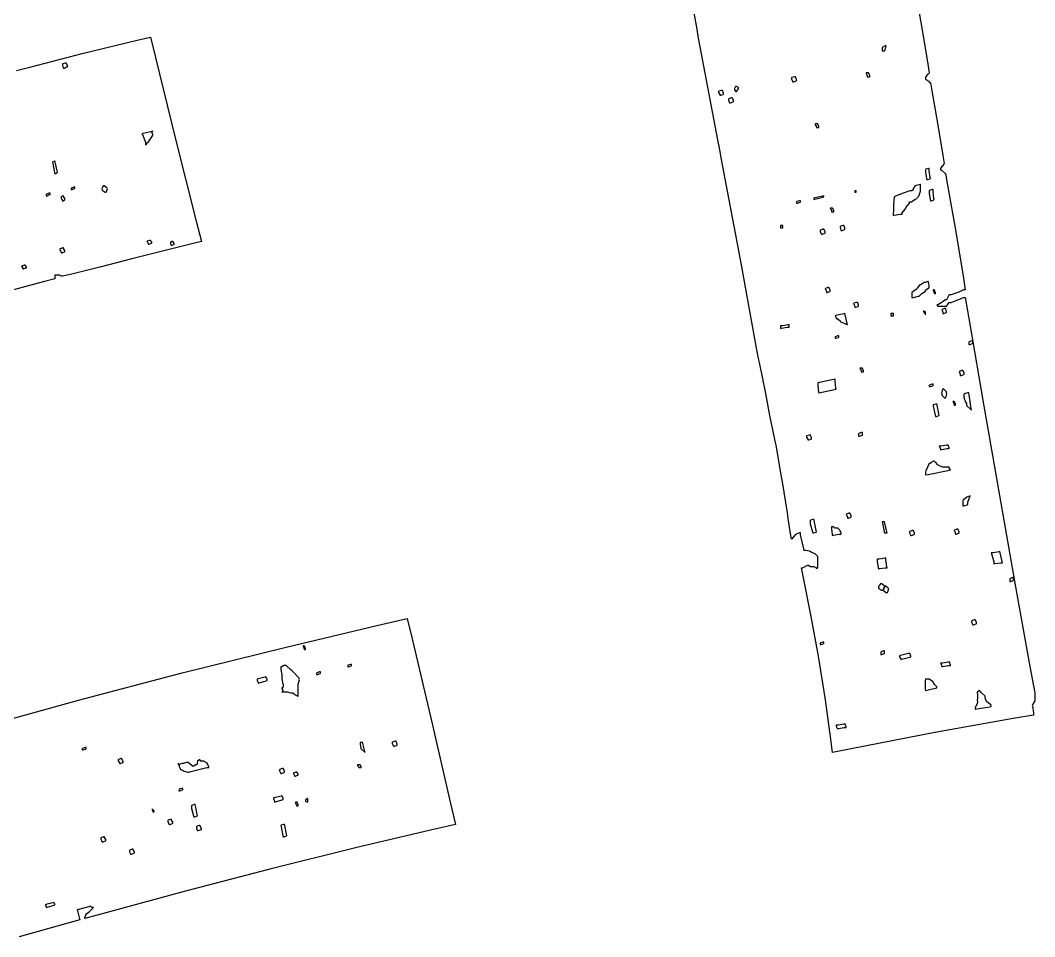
# Model space of a CAD drawing. Extents: x 54 to 303, y 49 to 296.
# Drawn here: x 98.32 to 127.18, y 245.97 to 272.04 of the extents above; entities that cross this region are included whole.
import ezdxf

# ---------------------------------------------------------------- set-up
doc = ezdxf.new("R2010")
doc.units = 0
doc.header["$MEASUREMENT"] = 0

msp = doc.modelspace()

# ---------------------------------------------------------------- linework, layer by layer
at = {"color": 7}
for points in [[(123.771, 272.923), (123.962, 271.825), (124.124, 270.866), (124.178, 270.545), (124.178, 270.536), (124.142, 270.51), (124.142, 270.51), (124.132, 270.51), (124.108, 270.484), (124.108, 270.474), (124.108, 270.474), (124.08, 270.44), (124.072, 270.44), (124.072, 270.422), (124.072, 270.382), (124.072, 270.368), (124.08, 270.36), (124.168, 270.308), (124.178, 270.298), (124.178, 270.29), (124.214, 270.264), (124.214, 270.264), (124.248, 270.035), (124.406, 269.117), (124.565, 268.201), (124.601, 267.971), (124.591, 267.953), (124.503, 267.847), (124.495, 267.829), (124.495, 267.794), (124.513, 267.786), (124.619, 267.698), (124.637, 267.688), (124.697, 267.353), (124.932, 266.03), (125.147, 264.708), (125.2, 264.371), (125.147, 264.371), (125.016, 264.311), (124.99, 264.301), (124.962, 264.293), (124.797, 264.231), (124.743, 264.231), (124.733, 264.222), (124.679, 264.108), (124.671, 264.09), (124.635, 264.09), (124.547, 264.028), (124.531, 264.018), (124.513, 264.01), (124.42, 263.948), (124.39, 263.948), (124.424, 263.914), (124.459, 263.914), (124.539, 263.914), (124.567, 263.914), (124.593, 263.914), (124.671, 263.914), (124.671, 263.914), (124.679, 263.923), (124.733, 264.01), (124.743, 264.018), (124.803, 264.018), (124.962, 264.082), (124.99, 264.09), (125.016, 264.1), (125.154, 264.16), (125.2, 264.16), (125.33, 263.402), (125.723, 261.127), (126.175, 258.521), (126.633, 255.921), (127.04, 253.66), (127.176, 252.906), (127.176, 252.862), (127.176, 252.762), (127.176, 252.729), (127.176, 252.685), (127.114, 252.563), (127.106, 252.553), (127.114, 252.527), (127.14, 252.337), (127.14, 252.272), (126.567, 252.175), (124.283, 251.769), (121.999, 251.328), (121.426, 251.214), (121.379, 251.588), (121.223, 252.71), (121.024, 253.948), (120.806, 255.133), (120.609, 256.136), (120.544, 256.469), (120.544, 256.469), (120.57, 256.469), (120.65, 256.505), (120.65, 256.505), (120.658, 256.515), (120.72, 256.54), (120.72, 256.54), (120.737, 256.54), (120.781, 256.515), (120.79, 256.505), (120.808, 256.505), (120.849, 256.505), (120.862, 256.505), (120.888, 256.505), (120.957, 256.479), (120.967, 256.469), (120.967, 256.433), (120.967, 256.443), (120.993, 256.469), (121.003, 256.469), (121.003, 256.469), (121.003, 256.576), (121.003, 256.61), (121.003, 256.654), (121.003, 256.753), (121.003, 256.786), (120.993, 256.796), (120.941, 256.85), (120.933, 256.858), (120.923, 256.868), (120.862, 256.892), (120.862, 256.892), (120.844, 256.892), (120.79, 256.928), (120.79, 256.928), (120.773, 256.938), (120.653, 256.963), (120.614, 256.963), (120.604, 257.007), (120.518, 257.405), (120.51, 257.458), (120.482, 257.458), (120.412, 257.431), (120.403, 257.422), (120.376, 257.413), (120.261, 257.281), (120.261, 257.281), (120.261, 257.281), (120.221, 257.497), (120.165, 257.872), (120.157, 257.951), (120.147, 258.031), (119.997, 258.913), (119.98, 259.009), (119.962, 259.107), (119.82, 259.955), (119.804, 260.033), (119.786, 260.113), (119.67, 260.668), (119.662, 260.703), (119.644, 260.8), (119.524, 261.426), (119.353, 262.264), (119.309, 262.467), (119.273, 262.671), (118.86, 264.928), (118.816, 265.183), (118.772, 265.439), (118.269, 268.085), (118.217, 268.358), (118.163, 268.64), (117.66, 271.286), (117.615, 271.533), (117.571, 271.789), (117.157, 274.046)], [(98.2126, 270.617), (98.5919, 270.714), (100.117, 271.105), (101.643, 271.481), (102.023, 271.569), (102.164, 270.987), (102.733, 268.658), (103.32, 266.331), (103.47, 265.748), (103.204, 265.683), (102.406, 265.485), (101.494, 265.254), (100.582, 265.024), (99.7839, 264.825), (99.5193, 264.76), (99.5013, 264.76), (99.4474, 264.787), (99.4474, 264.796), (99.4474, 264.796), (99.3937, 264.796), (99.3771, 264.796), (99.3592, 264.796), (99.3069, 264.796), (99.3069, 264.796), (99.3069, 264.769), (99.3069, 264.71), (99.3069, 264.69), (99.0106, 264.614), (98.122, 264.379)], [(97.4079, 251.985), (99.974, 252.698), (102.927, 253.476), (105.886, 254.208), (108.464, 254.821), (109.325, 255.022), (109.466, 254.441), (110.013, 252.109), (110.56, 249.759), (110.702, 249.167), (109.989, 249.002), (107.858, 248.496), (105.415, 247.893), (102.977, 247.257), (100.857, 246.681), (100.153, 246.485), (100.153, 246.521), (100.189, 246.601), (100.189, 246.628), (100.215, 246.628), (100.285, 246.689), (100.295, 246.698), (100.312, 246.707), (100.401, 246.804), (100.401, 246.804), (100.365, 246.804), (100.356, 246.804), (100.329, 246.83), (100.329, 246.838), (100.294, 246.83), (99.9765, 246.742), (99.9423, 246.732), (99.9504, 246.706), (100.003, 246.477), (100.013, 246.451), (99.6678, 246.355), (98.2832, 245.97)]]:
    msp.add_lwpolyline(points, dxfattribs=at)
for points in [[(122.943, 271.322), (122.937, 271.327), (122.837, 271.27), (122.837, 271.25), (122.837, 271.25), (122.837, 271.18), (122.837, 271.18), (122.853, 271.18), (122.907, 271.18), (122.907, 271.18), (122.925, 271.19), (122.951, 271.314), (122.943, 271.322)], [(99.5535, 270.687), (99.5796, 270.687), (99.6389, 270.721), (99.6597, 270.721), (99.6597, 270.749), (99.6322, 270.819), (99.6237, 270.827), (99.5976, 270.827), (99.5274, 270.802), (99.5193, 270.793), (99.5193, 270.766), (99.544, 270.696), (99.5535, 270.687)], [(120.297, 270.298), (120.323, 270.298), (120.394, 270.325), (120.403, 270.334), (120.403, 270.361), (120.376, 270.432), (120.367, 270.44), (120.34, 270.44), (120.27, 270.414), (120.261, 270.404), (120.261, 270.378), (120.288, 270.308), (120.297, 270.298)], [(122.414, 270.44), (122.43, 270.44), (122.47, 270.44), (122.484, 270.44), (122.484, 270.466), (122.458, 270.536), (122.45, 270.545), (122.432, 270.545), (122.391, 270.545), (122.378, 270.545), (122.386, 270.536), (122.414, 270.465), (122.414, 270.44)], [(118.674, 270.158), (118.664, 270.158), (118.64, 270.105), (118.64, 270.087), (118.64, 270.069), (118.674, 270.015), (118.674, 270.015), (118.692, 270.015), (118.746, 270.095), (118.746, 270.122), (118.746, 270.131), (118.692, 270.158), (118.674, 270.158)], [(118.217, 269.911), (118.243, 269.911), (118.311, 269.937), (118.321, 269.945), (118.321, 269.973), (118.295, 270.043), (118.287, 270.051), (118.259, 270.051), (118.189, 270.025), (118.181, 270.015), (118.181, 269.989), (118.217, 269.931), (118.217, 269.911)], [(118.497, 269.699), (118.524, 269.699), (118.594, 269.726), (118.604, 269.735), (118.604, 269.761), (118.577, 269.831), (118.569, 269.839), (118.541, 269.839), (118.471, 269.814), (118.463, 269.805), (118.463, 269.779), (118.488, 269.717), (118.497, 269.699)], [(120.967, 268.993), (120.985, 268.993), (121.025, 268.993), (121.039, 268.993), (121.039, 269.021), (121.011, 269.091), (121.003, 269.099), (120.985, 269.099), (120.945, 269.099), (120.933, 269.099), (120.933, 269.073), (120.967, 269.014), (120.967, 268.993)], [(101.883, 268.5), (101.891, 268.5), (101.917, 268.534), (101.917, 268.534), (101.917, 268.544), (101.943, 268.57), (101.953, 268.57), (101.969, 268.588), (102.084, 268.755), (102.093, 268.781), (102.093, 268.799), (102.067, 268.844), (102.059, 268.853), (102.059, 268.862), (102.084, 268.887), (102.093, 268.887), (102.067, 268.879), (101.811, 268.826), (101.776, 268.817), (101.793, 268.791), (101.883, 268.573), (101.883, 268.5)], [(99.3069, 267.688), (99.3235, 267.688), (99.3676, 267.714), (99.3771, 267.722), (99.3676, 267.758), (99.3151, 268.006), (99.3069, 268.041), (99.289, 268.041), (99.2449, 268.015), (99.2367, 268.005), (99.2449, 267.971), (99.2974, 267.716), (99.3069, 267.688)], [(124.108, 267.512), (124.134, 267.512), (124.204, 267.538), (124.214, 267.546), (124.204, 267.574), (124.178, 267.765), (124.178, 267.829), (124.15, 267.829), (124.08, 267.804), (124.072, 267.794), (124.072, 267.724), (124.098, 267.547), (124.108, 267.512)], [(99.7659, 267.229), (99.792, 267.229), (99.8622, 267.257), (99.8721, 267.265), (99.8721, 267.299), (99.8442, 267.299), (99.785, 267.265), (99.7659, 267.265), (99.7659, 267.265), (99.7659, 267.229), (99.7659, 267.229)], [(100.682, 267.335), (100.673, 267.335), (100.638, 267.247), (100.648, 267.229), (100.648, 267.213), (100.737, 267.152), (100.754, 267.159), (100.762, 267.159), (100.797, 267.247), (100.788, 267.265), (100.779, 267.275), (100.706, 267.335), (100.682, 267.335)], [(123.789, 267.335), (123.771, 267.335), (123.719, 267.257), (123.719, 267.229), (123.719, 267.221), (123.685, 267.193), (123.685, 267.193), (123.623, 267.193), (123.463, 267.133), (123.436, 267.123), (123.41, 267.115), (123.198, 267.027), (123.19, 267.017), (123.18, 267.009), (123.155, 266.805), (123.155, 266.736), (123.155, 266.674), (123.146, 266.498), (123.155, 266.488), (123.182, 266.498), (123.347, 266.524), (123.402, 266.524), (123.402, 266.568), (123.49, 266.674), (123.508, 266.7), (123.524, 266.728), (123.613, 266.839), (123.613, 266.876), (123.649, 266.876), (123.675, 266.876), (123.745, 266.938), (123.755, 266.947), (123.781, 266.947), (123.851, 267.009), (123.861, 267.017), (123.877, 267.045), (123.931, 267.184), (123.931, 267.229), (123.931, 267.229), (123.931, 267.335), (123.931, 267.37), (123.931, 267.37), (123.807, 267.345), (123.789, 267.335)], [(124.214, 266.912), (124.24, 266.912), (124.309, 266.938), (124.318, 266.947), (124.309, 266.974), (124.284, 267.166), (124.284, 267.229), (124.256, 267.229), (124.186, 267.203), (124.178, 267.193), (124.178, 267.123), (124.204, 266.948), (124.214, 266.912)], [(99.0604, 267.053), (99.0865, 267.053), (99.1457, 267.089), (99.1665, 267.089), (99.1665, 267.123), (99.1387, 267.123), (99.0685, 267.098), (99.0604, 267.089), (99.0604, 267.089), (99.0604, 267.053), (99.0604, 267.053)], [(99.5193, 266.912), (99.5355, 266.912), (99.5796, 266.938), (99.5895, 266.947), (99.5895, 266.974), (99.5535, 267.033), (99.5535, 267.053), (99.5355, 267.053), (99.4915, 267.027), (99.4833, 267.017), (99.4833, 266.991), (99.5094, 266.922), (99.5193, 266.912)], [(120.897, 266.947), (120.923, 266.956), (121.152, 267.009), (121.179, 267.017), (121.179, 267.053), (121.152, 267.045), (120.923, 266.992), (120.897, 266.983), (120.897, 266.983), (120.897, 266.956), (120.897, 266.947)], [(122.061, 267.159), (122.097, 267.159), (122.097, 267.193), (122.061, 267.193), (122.061, 267.193), (122.061, 267.168), (122.061, 267.159)], [(120.403, 266.84), (120.43, 266.84), (120.5, 266.868), (120.51, 266.876), (120.51, 266.912), (120.482, 266.912), (120.412, 266.886), (120.403, 266.876), (120.403, 266.876), (120.398, 266.846), (120.403, 266.84)], [(121.392, 266.594), (121.408, 266.594), (121.448, 266.594), (121.462, 266.594), (121.462, 266.621), (121.434, 266.692), (121.426, 266.7), (121.408, 266.7), (121.368, 266.7), (121.356, 266.7), (121.364, 266.692), (121.392, 266.619), (121.392, 266.594)], [(119.944, 266.135), (119.961, 266.135), (120.001, 266.135), (120.015, 266.135), (120.015, 266.153), (120.015, 266.194), (120.015, 266.207), (119.997, 266.207), (119.957, 266.207), (119.944, 266.207), (119.944, 266.207), (119.944, 266.153), (119.944, 266.135)], [(121.109, 265.958), (121.135, 265.958), (121.205, 265.986), (121.215, 265.994), (121.215, 266.022), (121.187, 266.092), (121.179, 266.101), (121.152, 266.101), (121.081, 266.075), (121.073, 266.065), (121.073, 266.039), (121.099, 265.968), (121.109, 265.958)], [(121.672, 266.065), (121.699, 266.065), (121.769, 266.092), (121.779, 266.101), (121.779, 266.128), (121.752, 266.198), (121.744, 266.207), (121.716, 266.207), (121.646, 266.18), (121.638, 266.171), (121.638, 266.145), (121.663, 266.075), (121.672, 266.065)], [(101.953, 265.678), (101.979, 265.678), (102.049, 265.704), (102.059, 265.712), (102.059, 265.73), (102.031, 265.774), (102.023, 265.782), (101.995, 265.782), (101.925, 265.757), (101.917, 265.748), (101.925, 265.748), (101.953, 265.695), (101.953, 265.678)], [(99.4833, 265.429), (99.5094, 265.429), (99.5796, 265.457), (99.5895, 265.465), (99.5895, 265.493), (99.5535, 265.552), (99.5535, 265.571), (99.526, 265.571), (99.4558, 265.545), (99.4474, 265.535), (99.4474, 265.509), (99.4833, 265.45), (99.4833, 265.429)], [(102.622, 265.642), (102.64, 265.642), (102.684, 265.669), (102.694, 265.678), (102.694, 265.695), (102.666, 265.739), (102.658, 265.748), (102.64, 265.748), (102.596, 265.722), (102.588, 265.712), (102.588, 265.695), (102.613, 265.651), (102.622, 265.642)], [(98.389, 264.972), (98.4155, 264.972), (98.4747, 265.006), (98.4952, 265.006), (98.4952, 265.024), (98.4691, 265.068), (98.461, 265.077), (98.4331, 265.077), (98.3629, 265.052), (98.3548, 265.042), (98.3629, 265.042), (98.389, 264.99), (98.389, 264.972)], [(124.142, 264.619), (124.132, 264.611), (124.072, 264.583), (124.072, 264.583), (124.036, 264.583), (123.948, 264.523), (123.931, 264.513), (123.904, 264.513), (123.833, 264.425), (123.825, 264.407), (123.815, 264.39), (123.685, 264.301), (123.685, 264.301), (123.685, 264.267), (123.685, 264.267), (123.685, 264.24), (123.685, 264.231), (123.685, 264.214), (123.685, 264.174), (123.685, 264.16), (123.729, 264.16), (123.833, 264.186), (123.861, 264.195), (123.887, 264.195), (123.965, 264.267), (123.965, 264.267), (123.965, 264.267), (124.062, 264.328), (124.072, 264.337), (124.072, 264.364), (124.16, 264.434), (124.178, 264.443), (124.178, 264.487), (124.15, 264.601), (124.142, 264.619)], [(121.249, 264.301), (121.275, 264.301), (121.346, 264.328), (121.356, 264.337), (121.356, 264.364), (121.328, 264.434), (121.32, 264.443), (121.293, 264.443), (121.223, 264.416), (121.215, 264.407), (121.223, 264.399), (121.249, 264.326), (121.249, 264.301)], [(124.318, 264.267), (124.354, 264.267), (124.354, 264.293), (124.327, 264.363), (124.318, 264.371), (124.284, 264.371), (124.292, 264.363), (124.318, 264.291), (124.318, 264.267)], [(122.061, 263.878), (122.087, 263.878), (122.157, 263.905), (122.167, 263.914), (122.167, 263.94), (122.14, 264.01), (122.131, 264.018), (122.104, 264.018), (122.034, 263.993), (122.025, 263.984), (122.034, 263.975), (122.061, 263.902), (122.061, 263.878)], [(124.072, 263.737), (124.072, 263.747), (124.018, 263.772), (124.001, 263.772), (124.001, 263.772), (124.026, 263.743), (124.037, 263.737), (124.037, 263.719), (124.072, 263.665), (124.072, 263.665), (124.072, 263.665), (124.072, 263.719), (124.072, 263.737)], [(124.567, 263.701), (124.593, 263.701), (124.661, 263.729), (124.671, 263.737), (124.671, 263.763), (124.645, 263.834), (124.637, 263.842), (124.609, 263.842), (124.539, 263.817), (124.531, 263.808), (124.539, 263.799), (124.567, 263.726), (124.567, 263.701)], [(121.532, 263.561), (121.558, 263.561), (121.628, 263.499), (121.638, 263.489), (121.646, 263.473), (121.779, 263.419), (121.779, 263.419), (121.779, 263.419), (121.831, 263.385), (121.849, 263.385), (121.839, 263.42), (121.787, 263.667), (121.779, 263.701), (121.751, 263.693), (121.522, 263.641), (121.496, 263.631), (121.504, 263.631), (121.532, 263.579), (121.532, 263.561)], [(123.083, 263.631), (123.101, 263.631), (123.142, 263.631), (123.155, 263.631), (123.155, 263.649), (123.155, 263.689), (123.155, 263.701), (123.137, 263.701), (123.096, 263.701), (123.083, 263.701), (123.083, 263.701), (123.083, 263.649), (123.083, 263.631)], [(119.944, 263.278), (119.971, 263.288), (120.136, 263.313), (120.191, 263.313), (120.191, 263.331), (120.191, 263.372), (120.191, 263.385), (120.164, 263.376), (119.998, 263.349), (119.944, 263.349), (119.944, 263.332), (119.944, 263.292), (119.944, 263.278)], [(121.496, 262.996), (121.522, 262.996), (121.593, 263.023), (121.602, 263.032), (121.602, 263.066), (121.575, 263.066), (121.504, 263.041), (121.496, 263.032), (121.496, 263.032), (121.496, 262.996), (121.496, 262.996)], [(125.306, 262.819), (125.332, 262.819), (125.403, 262.847), (125.413, 262.855), (125.413, 262.873), (125.413, 262.913), (125.413, 262.926), (125.385, 262.926), (125.315, 262.9), (125.306, 262.89), (125.306, 262.873), (125.306, 262.819), (125.306, 262.819)], [(122.238, 262.044), (122.254, 262.044), (122.294, 262.044), (122.308, 262.044), (122.308, 262.071), (122.282, 262.141), (122.273, 262.15), (122.255, 262.15), (122.214, 262.15), (122.202, 262.15), (122.21, 262.141), (122.238, 262.068), (122.238, 262.044)], [(125.06, 261.938), (125.086, 261.938), (125.156, 261.965), (125.166, 261.973), (125.166, 262), (125.138, 262.07), (125.13, 262.078), (125.102, 262.078), (125.032, 262.053), (125.024, 262.044), (125.032, 262.035), (125.06, 261.962), (125.06, 261.938)], [(121.039, 261.444), (121.083, 261.454), (121.478, 261.541), (121.532, 261.549), (121.522, 261.577), (121.496, 261.768), (121.496, 261.831), (121.452, 261.823), (121.055, 261.735), (121.003, 261.725), (121.003, 261.655), (121.029, 261.47), (121.039, 261.444)], [(124.178, 261.621), (124.204, 261.621), (124.274, 261.647), (124.284, 261.655), (124.284, 261.691), (124.256, 261.691), (124.186, 261.665), (124.178, 261.655), (124.178, 261.621)], [(124.567, 261.549), (124.557, 261.549), (124.521, 261.426), (124.531, 261.408), (124.531, 261.382), (124.609, 261.302), (124.637, 261.302), (124.645, 261.302), (124.679, 261.418), (124.671, 261.444), (124.671, 261.47), (124.579, 261.556), (124.567, 261.549)], [(125.166, 261.302), (125.166, 261.276), (125.2, 261.217), (125.2, 261.196), (125.2, 261.196), (125.236, 261.144), (125.236, 261.126), (125.236, 261.082), (125.359, 260.967), (125.377, 260.949), (125.367, 260.993), (125.315, 261.392), (125.306, 261.444), (125.271, 261.444), (125.174, 261.418), (125.166, 261.408), (125.156, 261.4), (125.156, 261.312), (125.166, 261.302)], [(124.883, 261.092), (124.919, 261.092), (124.919, 261.118), (124.891, 261.188), (124.883, 261.196), (124.847, 261.196), (124.856, 261.188), (124.883, 261.116), (124.883, 261.092)], [(124.354, 260.773), (124.38, 260.773), (124.45, 260.8), (124.46, 260.809), (124.45, 260.845), (124.398, 261.092), (124.39, 261.126), (124.362, 261.126), (124.292, 261.101), (124.284, 261.092), (124.292, 261.065), (124.345, 260.809), (124.354, 260.773)], [(122.167, 260.21), (122.193, 260.21), (122.264, 260.236), (122.273, 260.244), (122.273, 260.262), (122.273, 260.302), (122.273, 260.314), (122.246, 260.314), (122.175, 260.289), (122.167, 260.28), (122.167, 260.28), (122.167, 260.227), (122.167, 260.21)], [(120.72, 260.103), (120.746, 260.103), (120.817, 260.13), (120.826, 260.138), (120.826, 260.165), (120.799, 260.236), (120.79, 260.244), (120.764, 260.244), (120.694, 260.219), (120.686, 260.21), (120.686, 260.183), (120.72, 260.124), (120.72, 260.103)], [(124.495, 259.821), (124.521, 259.83), (124.686, 259.857), (124.743, 259.857), (124.743, 259.883), (124.715, 259.953), (124.707, 259.961), (124.679, 259.953), (124.514, 259.927), (124.46, 259.927), (124.468, 259.919), (124.495, 259.846), (124.495, 259.821)], [(124.214, 259.432), (124.178, 259.432), (124.08, 259.221), (124.072, 259.185), (124.072, 259.169), (124.072, 259.129), (124.072, 259.115), (124.142, 259.125), (124.706, 259.239), (124.777, 259.256), (124.768, 259.266), (124.743, 259.312), (124.743, 259.328), (124.743, 259.328), (124.635, 259.328), (124.601, 259.328), (124.557, 259.328), (124.433, 259.389), (124.424, 259.398), (124.415, 259.407), (124.362, 259.46), (124.354, 259.468), (124.345, 259.468), (124.318, 259.504), (124.318, 259.504), (124.301, 259.496), (124.214, 259.449), (124.214, 259.432)], [(125.342, 258.516), (125.342, 258.516), (125.248, 258.472), (125.138, 258.392), (125.13, 258.374), (125.13, 258.374), (125.13, 258.269), (125.13, 258.233), (125.164, 258.233), (125.254, 258.261), (125.272, 258.269), (125.272, 258.331), (125.342, 258.516), (125.342, 258.516)], [(121.849, 257.881), (121.875, 257.881), (121.945, 257.908), (121.955, 257.917), (121.955, 257.943), (121.929, 258.013), (121.921, 258.021), (121.893, 258.021), (121.823, 257.996), (121.815, 257.987), (121.823, 257.978), (121.849, 257.905), (121.849, 257.881)], [(120.862, 257.458), (120.888, 257.458), (120.957, 257.484), (120.967, 257.492), (120.957, 257.528), (120.905, 257.81), (120.897, 257.845), (120.869, 257.845), (120.799, 257.82), (120.79, 257.81), (120.79, 257.722), (120.852, 257.493), (120.862, 257.458)], [(122.907, 257.458), (122.925, 257.458), (122.965, 257.458), (122.979, 257.458), (122.969, 257.493), (122.916, 257.74), (122.907, 257.774), (122.889, 257.774), (122.849, 257.774), (122.837, 257.774), (122.845, 257.748), (122.898, 257.493), (122.907, 257.458)], [(121.426, 257.387), (121.452, 257.397), (121.617, 257.422), (121.672, 257.422), (121.672, 257.449), (121.646, 257.52), (121.638, 257.528), (121.628, 257.537), (121.576, 257.59), (121.568, 257.598), (121.568, 257.598), (121.532, 257.598), (121.532, 257.598), (121.532, 257.598), (121.5, 257.604), (121.496, 257.598), (121.486, 257.598), (121.462, 257.625), (121.462, 257.634), (121.444, 257.634), (121.404, 257.634), (121.392, 257.634), (121.392, 257.573), (121.416, 257.413), (121.426, 257.387)], [(123.649, 257.387), (123.675, 257.387), (123.745, 257.413), (123.755, 257.422), (123.755, 257.449), (123.727, 257.52), (123.719, 257.528), (123.691, 257.528), (123.621, 257.502), (123.613, 257.492), (123.613, 257.466), (123.639, 257.405), (123.649, 257.387)], [(124.919, 257.422), (124.945, 257.422), (125.014, 257.449), (125.024, 257.458), (125.024, 257.485), (124.998, 257.555), (124.99, 257.564), (124.962, 257.564), (124.891, 257.537), (124.883, 257.528), (124.891, 257.52), (124.919, 257.447), (124.919, 257.422)], [(126.012, 256.576), (126.038, 256.585), (126.203, 256.61), (126.258, 256.61), (126.249, 256.646), (126.197, 256.894), (126.188, 256.928), (126.161, 256.92), (125.995, 256.892), (125.942, 256.892), (125.95, 256.866), (126.012, 256.649), (126.012, 256.576)], [(122.731, 256.433), (122.757, 256.443), (122.922, 256.469), (122.979, 256.469), (122.969, 256.497), (122.943, 256.689), (122.943, 256.752), (122.916, 256.744), (122.75, 256.716), (122.696, 256.716), (122.696, 256.646), (122.721, 256.469), (122.731, 256.433)], [(122.803, 256.01), (122.785, 256.01), (122.731, 255.932), (122.731, 255.904), (122.731, 255.888), (122.82, 255.827), (122.837, 255.834), (122.853, 255.834), (122.907, 255.914), (122.907, 255.94), (122.898, 255.95), (122.826, 256.01), (122.803, 256.01)], [(126.471, 256.081), (126.497, 256.081), (126.567, 256.109), (126.577, 256.117), (126.577, 256.135), (126.577, 256.175), (126.577, 256.187), (126.55, 256.187), (126.479, 256.162), (126.471, 256.153), (126.471, 256.153), (126.471, 256.099), (126.471, 256.081)], [(122.943, 255.94), (122.925, 255.94), (122.873, 255.862), (122.873, 255.834), (122.873, 255.818), (122.962, 255.757), (122.979, 255.764), (122.987, 255.764), (123.013, 255.844), (123.013, 255.87), (123.004, 255.888), (122.943, 255.94), (122.943, 255.94)], [(125.413, 254.846), (125.439, 254.846), (125.509, 254.874), (125.519, 254.882), (125.519, 254.909), (125.491, 254.98), (125.483, 254.988), (125.455, 254.988), (125.385, 254.962), (125.377, 254.952), (125.377, 254.926), (125.403, 254.856), (125.413, 254.846)], [(106.398, 254.14), (106.433, 254.14), (106.433, 254.168), (106.407, 254.238), (106.398, 254.247), (106.363, 254.247), (106.371, 254.238), (106.398, 254.165), (106.398, 254.14)], [(121.073, 254.283), (121.099, 254.283), (121.17, 254.309), (121.179, 254.317), (121.179, 254.353), (121.152, 254.353), (121.081, 254.327), (121.073, 254.317), (121.073, 254.283)], [(122.803, 254), (122.829, 254), (122.898, 254.028), (122.907, 254.036), (122.907, 254.054), (122.907, 254.094), (122.907, 254.106), (122.881, 254.106), (122.811, 254.08), (122.803, 254.07), (122.803, 254.054), (122.803, 254.014), (122.803, 254)], [(123.366, 253.86), (123.392, 253.869), (123.621, 253.921), (123.649, 253.93), (123.649, 253.957), (123.621, 254.028), (123.613, 254.036), (123.587, 254.028), (123.358, 253.974), (123.332, 253.964), (123.332, 253.938), (123.366, 253.88), (123.366, 253.86)], [(105.763, 252.942), (105.771, 252.934), (105.859, 252.934), (105.869, 252.942), (105.913, 252.942), (106.013, 252.906), (106.046, 252.906), (106.062, 252.906), (106.106, 252.881), (106.116, 252.871), (106.124, 252.863), (106.212, 252.811), (106.222, 252.801), (106.222, 252.819), (106.222, 252.859), (106.222, 252.871), (106.222, 252.907), (106.222, 252.986), (106.222, 253.012), (106.222, 253.03), (106.222, 253.082), (106.222, 253.082), (106.222, 253.1), (106.222, 253.154), (106.222, 253.154), (106.222, 253.154), (106.265, 253.278), (106.256, 253.294), (106.256, 253.33), (106.247, 253.34), (106.072, 253.515), (106.046, 253.541), (106.018, 253.559), (105.879, 253.683), (105.833, 253.683), (105.815, 253.683), (105.771, 253.657), (105.763, 253.647), (105.727, 253.647), (105.727, 253.577), (105.763, 253.419), (105.763, 253.365), (105.763, 253.312), (105.788, 253.154), (105.797, 253.154), (105.797, 253.136), (105.797, 253.082), (105.797, 253.082), (105.797, 253.074), (105.771, 253.048), (105.763, 253.048), (105.763, 253.031), (105.788, 252.987), (105.797, 252.978), (105.797, 252.978), (105.763, 252.942), (105.763, 252.942)], [(107.633, 253.647), (107.659, 253.647), (107.728, 253.675), (107.738, 253.683), (107.738, 253.717), (107.712, 253.717), (107.641, 253.693), (107.633, 253.683), (107.633, 253.683), (107.633, 253.647), (107.633, 253.647)], [(124.531, 253.647), (124.557, 253.657), (124.722, 253.683), (124.777, 253.683), (124.777, 253.709), (124.751, 253.78), (124.743, 253.788), (124.715, 253.78), (124.55, 253.753), (124.495, 253.753), (124.503, 253.745), (124.531, 253.672), (124.531, 253.647)], [(105.092, 253.188), (105.118, 253.198), (105.312, 253.25), (105.34, 253.258), (105.34, 253.286), (105.312, 253.357), (105.304, 253.365), (105.277, 253.357), (105.084, 253.304), (105.058, 253.294), (105.058, 253.268), (105.082, 253.198), (105.092, 253.188)], [(106.751, 253.435), (106.777, 253.435), (106.846, 253.463), (106.856, 253.471), (106.856, 253.507), (106.83, 253.507), (106.759, 253.48), (106.751, 253.471), (106.746, 253.467), (106.75, 253.435), (106.751, 253.435)], [(124.072, 252.978), (124.106, 252.987), (124.354, 253.039), (124.39, 253.048), (124.39, 253.082), (124.38, 253.092), (124.327, 253.146), (124.318, 253.154), (124.318, 253.172), (124.284, 253.212), (124.284, 253.224), (124.266, 253.234), (124.178, 253.294), (124.178, 253.294), (124.142, 253.294), (124.124, 253.294), (124.084, 253.294), (124.072, 253.294), (124.062, 253.26), (124.062, 253.013), (124.072, 252.978)], [(125.589, 252.978), (125.589, 252.969), (125.561, 252.942), (125.553, 252.942), (125.543, 252.934), (125.553, 252.834), (125.553, 252.801), (125.553, 252.767), (125.543, 252.677), (125.553, 252.659), (125.553, 252.625), (125.543, 252.607), (125.491, 252.501), (125.483, 252.483), (125.483, 252.448), (125.527, 252.458), (125.898, 252.51), (125.942, 252.519), (125.942, 252.553), (125.932, 252.563), (125.817, 252.651), (125.801, 252.659), (125.801, 252.659), (125.765, 252.767), (125.765, 252.801), (125.756, 252.819), (125.659, 252.906), (125.659, 252.906), (125.65, 252.916), (125.604, 252.978), (125.589, 252.978)], [(121.568, 251.883), (121.594, 251.893), (121.759, 251.919), (121.815, 251.919), (121.815, 251.945), (121.787, 252.016), (121.779, 252.024), (121.751, 252.016), (121.586, 251.99), (121.532, 251.99), (121.532, 251.963), (121.558, 251.901), (121.568, 251.883)], [(100.083, 251.284), (100.109, 251.284), (100.179, 251.31), (100.189, 251.318), (100.189, 251.354), (100.161, 251.354), (100.091, 251.328), (100.083, 251.318), (100.083, 251.318), (100.083, 251.293), (100.083, 251.284)], [(108.02, 251.318), (108.029, 251.31), (108.117, 251.223), (108.126, 251.214), (108.117, 251.24), (108.064, 251.468), (108.056, 251.495), (108.038, 251.495), (107.998, 251.495), (107.986, 251.495), (107.986, 251.45), (108.011, 251.328), (108.02, 251.318)], [(108.938, 251.39), (108.964, 251.39), (109.034, 251.416), (109.044, 251.424), (109.044, 251.452), (109.016, 251.522), (109.008, 251.531), (108.981, 251.531), (108.911, 251.504), (108.902, 251.495), (108.902, 251.468), (108.928, 251.408), (108.938, 251.39)], [(101.141, 250.895), (101.167, 250.895), (101.238, 250.923), (101.247, 250.931), (101.247, 250.959), (101.211, 251.018), (101.211, 251.037), (101.185, 251.037), (101.115, 251.011), (101.107, 251.001), (101.107, 250.975), (101.141, 250.916), (101.141, 250.895)], [(102.799, 250.895), (102.799, 250.895), (102.835, 250.843), (102.835, 250.825), (102.843, 250.817), (102.871, 250.755), (102.871, 250.755), (102.871, 250.738), (102.966, 250.694), (102.975, 250.685), (102.984, 250.676), (103.083, 250.649), (103.117, 250.649), (103.17, 250.667), (103.627, 250.781), (103.681, 250.789), (103.681, 250.817), (103.646, 250.876), (103.646, 250.895), (103.637, 250.905), (103.548, 250.957), (103.54, 250.965), (103.54, 250.965), (103.504, 250.965), (103.504, 250.965), (103.504, 250.965), (103.478, 250.965), (103.47, 250.965), (103.46, 250.965), (103.434, 250.993), (103.434, 251.001), (103.416, 251.001), (103.372, 250.975), (103.364, 250.965), (103.364, 250.965), (103.354, 250.905), (103.364, 250.895), (103.364, 250.887), (103.336, 250.861), (103.328, 250.861), (103.31, 250.861), (103.266, 250.835), (103.258, 250.825), (103.223, 250.825), (103.205, 250.835), (103.098, 250.923), (103.081, 250.931), (103.046, 250.931), (102.967, 250.895), (102.941, 250.895), (102.913, 250.895), (102.843, 250.871), (102.835, 250.861), (102.799, 250.895)], [(107.95, 250.789), (107.967, 250.789), (108.006, 250.789), (108.02, 250.789), (108.02, 250.807), (107.994, 250.853), (107.986, 250.861), (107.968, 250.861), (107.927, 250.861), (107.914, 250.861), (107.914, 250.843), (107.94, 250.799), (107.95, 250.789)], [(105.727, 250.613), (105.753, 250.613), (105.824, 250.64), (105.833, 250.649), (105.833, 250.676), (105.806, 250.746), (105.797, 250.755), (105.771, 250.755), (105.701, 250.729), (105.693, 250.719), (105.693, 250.693), (105.718, 250.631), (105.727, 250.613)], [(106.116, 250.542), (106.142, 250.542), (106.212, 250.57), (106.222, 250.578), (106.222, 250.596), (106.194, 250.64), (106.186, 250.649), (106.159, 250.649), (106.088, 250.623), (106.08, 250.613), (106.088, 250.613), (106.116, 250.56), (106.116, 250.542)], [(102.835, 250.119), (102.861, 250.119), (102.931, 250.147), (102.941, 250.155), (102.941, 250.19), (102.913, 250.19), (102.843, 250.165), (102.835, 250.155), (102.835, 250.155), (102.829, 250.125), (102.835, 250.119)], [(105.551, 249.803), (105.577, 249.812), (105.771, 249.864), (105.797, 249.873), (105.797, 249.9), (105.771, 249.971), (105.763, 249.979), (105.736, 249.971), (105.543, 249.917), (105.517, 249.907), (105.525, 249.899), (105.551, 249.827), (105.551, 249.803)], [(106.503, 249.907), (106.485, 249.907), (106.433, 249.855), (106.433, 249.837), (106.433, 249.829), (106.503, 249.803), (106.503, 249.803), (106.503, 249.803), (106.503, 249.907), (106.503, 249.907)], [(103.258, 249.378), (103.284, 249.378), (103.354, 249.406), (103.364, 249.414), (103.354, 249.45), (103.302, 249.696), (103.294, 249.731), (103.266, 249.731), (103.196, 249.706), (103.188, 249.696), (103.188, 249.618), (103.248, 249.406), (103.258, 249.378)], [(106.186, 249.696), (106.222, 249.696), (106.222, 249.724), (106.194, 249.794), (106.186, 249.803), (106.15, 249.803), (106.15, 249.776), (106.177, 249.706), (106.186, 249.696)], [(102.093, 249.52), (102.129, 249.52), (102.129, 249.538), (102.102, 249.582), (102.093, 249.59), (102.059, 249.59), (102.067, 249.59), (102.093, 249.538), (102.093, 249.52)], [(102.552, 249.167), (102.578, 249.167), (102.649, 249.193), (102.658, 249.202), (102.658, 249.229), (102.622, 249.289), (102.622, 249.308), (102.596, 249.308), (102.526, 249.283), (102.518, 249.273), (102.518, 249.247), (102.543, 249.185), (102.552, 249.167)], [(103.364, 248.991), (103.39, 248.991), (103.46, 249.017), (103.47, 249.025), (103.47, 249.053), (103.434, 249.112), (103.434, 249.131), (103.407, 249.131), (103.336, 249.107), (103.328, 249.097), (103.328, 249.071), (103.354, 249), (103.364, 248.991)], [(105.797, 248.815), (105.824, 248.815), (105.894, 248.841), (105.904, 248.849), (105.894, 248.885), (105.841, 249.133), (105.833, 249.167), (105.806, 249.167), (105.736, 249.141), (105.727, 249.131), (105.736, 249.097), (105.788, 248.842), (105.797, 248.815)], [(100.648, 248.672), (100.674, 248.672), (100.744, 248.7), (100.754, 248.708), (100.754, 248.736), (100.718, 248.795), (100.718, 248.815), (100.691, 248.815), (100.62, 248.788), (100.612, 248.779), (100.612, 248.752), (100.638, 248.682), (100.648, 248.672)], [(101.46, 248.32), (101.486, 248.32), (101.554, 248.347), (101.564, 248.356), (101.564, 248.383), (101.53, 248.442), (101.53, 248.462), (101.502, 248.462), (101.432, 248.436), (101.424, 248.426), (101.424, 248.4), (101.45, 248.329), (101.46, 248.32)], [(99.0604, 246.804), (99.0865, 246.814), (99.2794, 246.866), (99.3069, 246.874), (99.3069, 246.892), (99.2794, 246.936), (99.271, 246.944), (99.2449, 246.936), (99.0505, 246.884), (99.0244, 246.874), (99.0328, 246.874), (99.0604, 246.822), (99.0604, 246.804)]]:
    msp.add_lwpolyline(points, close=True, dxfattribs=at)

doc.saveas('drawing.dxf')
